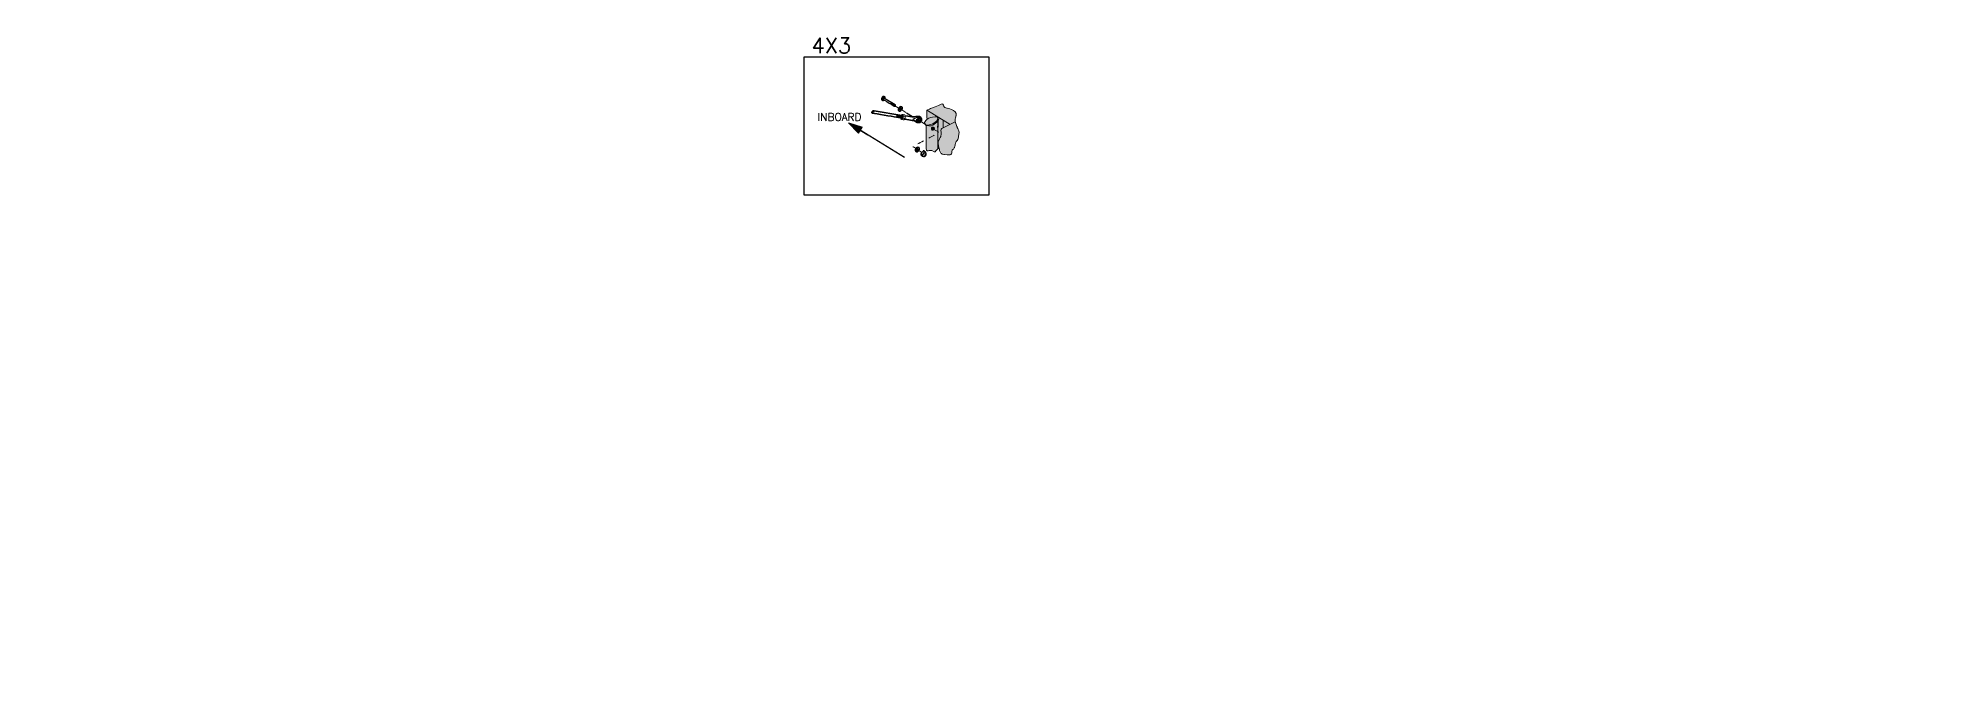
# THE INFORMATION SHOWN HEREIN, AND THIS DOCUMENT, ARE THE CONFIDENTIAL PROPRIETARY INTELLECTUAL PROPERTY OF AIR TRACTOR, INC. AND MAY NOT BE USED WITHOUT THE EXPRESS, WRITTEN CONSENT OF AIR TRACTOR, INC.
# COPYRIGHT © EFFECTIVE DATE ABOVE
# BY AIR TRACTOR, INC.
# Model space of a CAD drawing. Extents: x 0 to 63.4, y -2.9 to 20.5.
# Drawn here: x 32.63 to 63.37, y -2.88 to 7.55 of the extents above; entities that cross this region are included whole.
import ezdxf
from ezdxf.enums import TextEntityAlignment as Align

# ---------------------------------------------------------------- set-up
doc = ezdxf.new("R2010")
doc.units = 0
doc.header["$LTSCALE"] = 0.3
doc.header["$MEASUREMENT"] = 0
doc.linetypes.add('HIDDEN', pattern=[0.375, 0.25, -0.125])
for name, color, linetype in [('1', 1, 'CONTINUOUS'), ('HATCH', 1, 'CONTINUOUS'), ('NOTES', 2, 'CONTINUOUS')]:
    doc.layers.add(name, color=color, linetype=linetype)
doc.styles.add('250', font='ROMANS', dxfattribs={"height": 0.25})
doc.styles.add('ROMANS', font='ROMANS.shx')

msp = doc.modelspace()

# ---------------------------------------------------------------- hatches: boundary and pattern name
at = {"layer": 'HATCH'}
h = msp.add_hatch(color=254, dxfattribs=at)
h.dxf.hatch_style = 1
h.set_gradient(color1=(214, 214, 214), color2=(214, 214, 214), tint=1)
edge = h.paths.add_edge_path()
edge.add_spline(control_points=[(47.075, 6.228), (47.074, 6.264), (47.075, 6.295), (47.074, 6.332), (47.074, 6.332), (47.075, 6.378), (47.066, 6.374), (47.109, 6.391), (47.109, 6.391), (47.109, 6.391), (47.322, 6.479), (47.322, 6.479), (47.322, 6.479), (47.361, 6.466), (47.337, 6.422), (47.399, 6.409), (47.399, 6.409), (47.463, 6.396), (47.562, 6.336), (47.547, 6.286), (47.547, 6.286), (47.53, 6.228), (47.53, 6.187), (47.561, 6.111), (47.561, 6.111), (47.579, 6.066), (47.605, 6.001), (47.585, 5.946), (47.585, 5.946), (47.586, 5.919), (47.574, 5.892), (47.547, 5.866), (47.547, 5.866), (47.53, 5.835), (47.535, 5.801), (47.519, 5.771), (47.519, 5.771), (47.512, 5.738), (47.47, 5.727), (47.477, 5.676), (47.477, 5.676), (47.47, 5.651), (47.43, 5.644), (47.357, 5.655), (47.357, 5.655), (47.321, 5.659), (47.294, 5.681), (47.277, 5.722), (47.277, 5.722), (47.276, 5.778), (47.251, 5.75), (47.23, 5.726), (47.23, 5.726), (47.206, 5.714), (47.218, 5.682), (47.151, 5.722), (47.151, 5.722), (47.115, 5.727), (47.062, 5.704), (47.063, 5.753), (47.063, 5.753), (47.062, 5.877), (47.06, 6.003), (47.059, 6.127), (47.059, 6.127), (47.017, 6.149), (47.047, 6.204), (47.075, 6.228)], knot_values=[0, 0, 0, 0, 0.055556, 0.055556, 0.055556, 0.083333, 0.111111, 0.111111, 0.111111, 0.138889, 0.166667, 0.166667, 0.166667, 0.194444, 0.222222, 0.222222, 0.222222, 0.25, 0.277778, 0.277778, 0.277778, 0.305556, 0.333333, 0.333333, 0.333333, 0.361111, 0.388889, 0.388889, 0.388889, 0.416667, 0.444444, 0.444444, 0.444444, 0.472222, 0.5, 0.5, 0.5, 0.527778, 0.555556, 0.555556, 0.555556, 0.583333, 0.611111, 0.611111, 0.611111, 0.638889, 0.666667, 0.666667, 0.666667, 0.694444, 0.722222, 0.722222, 0.722222, 0.75, 0.777778, 0.777778, 0.777778, 0.805556, 0.833333, 0.833333, 0.833333, 0.861111, 0.888889, 0.888889, 0.888889, 0.944444, 1, 1, 1, 1], degree=3, periodic=0)
at = {"layer": 'NOTES'}
h = msp.add_hatch(color=11, dxfattribs=at)
h.dxf.hatch_style = 1
h.paths.add_polyline_path([(45.961, 6.003), (46.02, 6.098), (45.799, 6.168)])

# ---------------------------------------------------------------- linework, layer by layer
at = {"layer": '1', "color": 41, "lineweight": 30}
for points, knots in [([(46.397, 6.564), (46.397, 6.573), (46.396, 6.581), (46.394, 6.589), (46.394, 6.589), (46.394, 6.589), (46.375, 6.599), (46.375, 6.599), (46.375, 6.599), (46.375, 6.599), (46.352, 6.594), (46.352, 6.594), (46.352, 6.594), (46.352, 6.594), (46.334, 6.566), (46.334, 6.566), (46.334, 6.566), (46.334, 6.566), (46.34, 6.542), (46.34, 6.542), (46.34, 6.542), (46.346, 6.538), (46.352, 6.535), (46.358, 6.531), (46.358, 6.531), (46.365, 6.532), (46.372, 6.533), (46.379, 6.537)], [0, 0, 0, 0, 0.125, 0.125, 0.125, 0.1875, 0.25, 0.25, 0.25, 0.3125, 0.375, 0.375, 0.375, 0.4375, 0.5, 0.5, 0.5, 0.5625, 0.625, 0.625, 0.625, 0.6875, 0.75, 0.75, 0.75, 0.875, 1, 1, 1, 1]), ([(46.386, 6.568), (46.386, 6.568), (46.559, 6.461), (46.559, 6.461), (46.559, 6.461), (46.57, 6.455), (46.557, 6.432), (46.545, 6.439), (46.545, 6.439), (46.545, 6.439), (46.371, 6.546), (46.371, 6.546), (46.371, 6.546), (46.36, 6.553), (46.376, 6.575), (46.386, 6.568)], [0, 0, 0, 0, 0.2, 0.2, 0.2, 0.3, 0.4, 0.4, 0.4, 0.5, 0.6, 0.6, 0.6, 0.8, 1, 1, 1, 1]), ([(46.663, 6.379), (46.649, 6.361), (46.627, 6.354), (46.614, 6.365), (46.614, 6.365), (46.602, 6.375), (46.603, 6.397), (46.617, 6.415), (46.617, 6.415), (46.632, 6.433), (46.654, 6.44), (46.666, 6.43), (46.666, 6.43), (46.679, 6.42), (46.678, 6.397), (46.663, 6.379)], [0, 0, 0, 0, 0.2, 0.2, 0.2, 0.3, 0.4, 0.4, 0.4, 0.5, 0.6, 0.6, 0.6, 0.8, 1, 1, 1, 1]), ([(46.948, 6.233), (46.957, 6.229), (46.96, 6.215), (46.954, 6.203), (46.954, 6.203), (46.948, 6.191), (46.936, 6.184), (46.926, 6.189), (46.926, 6.189), (46.917, 6.193), (46.914, 6.207), (46.92, 6.219), (46.92, 6.219), (46.926, 6.231), (46.939, 6.238), (46.948, 6.233)], [0, 0, 0, 0, 0.2, 0.2, 0.2, 0.3, 0.4, 0.4, 0.4, 0.5, 0.6, 0.6, 0.6, 0.8, 1, 1, 1, 1]), ([(46.942, 5.719), (46.927, 5.701), (46.906, 5.695), (46.893, 5.705), (46.893, 5.705), (46.88, 5.715), (46.882, 5.738), (46.896, 5.756), (46.896, 5.756), (46.91, 5.774), (46.932, 5.78), (46.945, 5.77), (46.945, 5.77), (46.957, 5.76), (46.956, 5.737), (46.942, 5.719)], [0, 0, 0, 0, 0.2, 0.2, 0.2, 0.3, 0.4, 0.4, 0.4, 0.5, 0.6, 0.6, 0.6, 0.8, 1, 1, 1, 1]), ([(46.972, 5.65), (46.972, 5.65), (46.977, 5.673), (46.977, 5.673), (46.977, 5.673), (46.977, 5.673), (47.01, 5.712), (47.01, 5.712), (47.01, 5.712), (47.01, 5.712), (47.03, 5.715), (47.03, 5.715), (47.03, 5.715), (47.03, 5.715), (47.053, 5.696), (47.053, 5.696), (47.053, 5.696), (47.053, 5.696), (47.054, 5.687), (47.054, 5.687), (47.054, 5.687), (47.054, 5.687), (47.06, 5.674), (47.06, 5.674), (47.06, 5.674), (47.066, 5.649), (47.044, 5.623), (47.021, 5.624), (47.021, 5.624), (47.021, 5.624), (47.005, 5.631), (47.005, 5.631), (47.005, 5.631), (47.005, 5.631), (46.995, 5.631), (46.995, 5.631), (46.995, 5.631), (46.995, 5.631), (46.972, 5.65), (46.972, 5.65)], [0, 0, 0, 0, 0.090909, 0.090909, 0.090909, 0.136364, 0.181818, 0.181818, 0.181818, 0.227273, 0.272727, 0.272727, 0.272727, 0.318182, 0.363636, 0.363636, 0.363636, 0.409091, 0.454545, 0.454545, 0.454545, 0.5, 0.545455, 0.545455, 0.545455, 0.590909, 0.636364, 0.636364, 0.636364, 0.681818, 0.727273, 0.727273, 0.727273, 0.772727, 0.818182, 0.818182, 0.818182, 0.909091, 1, 1, 1, 1])]:
    msp.add_open_spline(points, degree=3, knots=knots, dxfattribs=at)
at = {"layer": '1', "color": 41, "lineweight": 18}
for points in [[(46.336, 6.566), (46.336, 6.566), (46.35, 6.557), (46.35, 6.557)], [(46.353, 6.592), (46.353, 6.592), (46.366, 6.584), (46.366, 6.584)], [(46.498, 6.499), (46.49, 6.503), (46.477, 6.485), (46.484, 6.479)], [(46.507, 6.493), (46.499, 6.498), (46.486, 6.48), (46.493, 6.473)], [(46.516, 6.488), (46.508, 6.493), (46.495, 6.475), (46.502, 6.468)], [(46.524, 6.483), (46.516, 6.487), (46.503, 6.469), (46.511, 6.463)], [(46.532, 6.477), (46.524, 6.482), (46.512, 6.464), (46.519, 6.457)], [(46.541, 6.471), (46.533, 6.475), (46.52, 6.458), (46.527, 6.451)], [(46.549, 6.466), (46.541, 6.47), (46.528, 6.453), (46.536, 6.446)], [(46.556, 6.461), (46.548, 6.465), (46.536, 6.448), (46.543, 6.441)], [(46.581, 6.301), (46.59, 6.299), (46.588, 6.266), (46.575, 6.268)], [(46.591, 6.299), (46.6, 6.298), (46.598, 6.264), (46.585, 6.266)], [(46.601, 6.298), (46.611, 6.296), (46.608, 6.262), (46.596, 6.264)], [(46.612, 6.296), (46.622, 6.294), (46.62, 6.261), (46.607, 6.263)], [(46.623, 6.294), (46.633, 6.292), (46.63, 6.258), (46.618, 6.26)], [(46.635, 6.291), (46.644, 6.289), (46.642, 6.255), (46.629, 6.258)], [(46.65, 6.406), (46.647, 6.397), (46.641, 6.389), (46.633, 6.384)], [(46.646, 6.29), (46.656, 6.288), (46.653, 6.254), (46.64, 6.256)], [(46.656, 6.287), (46.666, 6.285), (46.663, 6.251), (46.65, 6.254)], [(46.689, 6.244), (46.689, 6.244), (46.713, 6.24), (46.713, 6.24)], [(46.692, 6.277), (46.692, 6.277), (46.72, 6.271), (46.72, 6.271)], [(46.929, 5.746), (46.926, 5.737), (46.919, 5.729), (46.911, 5.724)], [(46.998, 5.655), (46.998, 5.655), (46.976, 5.674), (46.976, 5.674)], [(47.02, 5.66), (47.012, 5.65), (47.004, 5.637), (47.009, 5.628)], [(47.03, 5.686), (47.03, 5.686), (47.007, 5.705), (47.007, 5.705)], [(47.056, 5.676), (47.045, 5.683), (47.04, 5.677), (47.031, 5.67)], [(47.034, 5.641), (47.035, 5.655), (47.048, 5.658), (47.054, 5.645)], [(47.04, 5.649), (47.04, 5.649), (47.05, 5.646), (47.05, 5.646)]]:
    msp.add_open_spline(points, degree=3, dxfattribs=at)
for points, knots in [([(46.359, 6.533), (46.357, 6.541), (46.355, 6.548), (46.351, 6.556), (46.351, 6.556), (46.358, 6.563), (46.367, 6.575), (46.368, 6.583), (46.368, 6.583), (46.379, 6.584), (46.385, 6.584), (46.394, 6.589)], [0, 0, 0, 0, 0.25, 0.25, 0.25, 0.375, 0.5, 0.5, 0.5, 0.75, 1, 1, 1, 1]), ([(46.663, 6.379), (46.651, 6.363), (46.633, 6.357), (46.623, 6.365), (46.623, 6.365), (46.612, 6.373), (46.614, 6.393), (46.627, 6.408), (46.627, 6.408), (46.639, 6.424), (46.657, 6.43), (46.667, 6.422), (46.667, 6.422), (46.678, 6.414), (46.676, 6.394), (46.663, 6.379)], [0, 0, 0, 0, 0.2, 0.2, 0.2, 0.3, 0.4, 0.4, 0.4, 0.5, 0.6, 0.6, 0.6, 0.8, 1, 1, 1, 1]), ([(46.651, 6.388), (46.644, 6.38), (46.636, 6.376), (46.632, 6.379), (46.632, 6.379), (46.628, 6.382), (46.63, 6.391), (46.637, 6.399), (46.637, 6.399), (46.643, 6.407), (46.652, 6.412), (46.656, 6.408), (46.656, 6.408), (46.659, 6.405), (46.657, 6.396), (46.651, 6.388)], [0, 0, 0, 0, 0.2, 0.2, 0.2, 0.3, 0.4, 0.4, 0.4, 0.5, 0.6, 0.6, 0.6, 0.8, 1, 1, 1, 1]), ([(46.658, 6.296), (46.664, 6.303), (46.671, 6.306), (46.677, 6.306), (46.677, 6.306), (46.688, 6.303), (46.703, 6.302), (46.714, 6.3), (46.714, 6.3), (46.714, 6.3), (46.722, 6.274), (46.722, 6.274), (46.722, 6.274), (46.722, 6.274), (46.718, 6.237), (46.718, 6.237), (46.718, 6.237), (46.718, 6.237), (46.699, 6.22), (46.699, 6.22), (46.699, 6.22), (46.699, 6.22), (46.66, 6.226), (46.66, 6.226), (46.66, 6.226), (46.654, 6.231), (46.651, 6.238), (46.651, 6.244)], [0, 0, 0, 0, 0.125, 0.125, 0.125, 0.1875, 0.25, 0.25, 0.25, 0.3125, 0.375, 0.375, 0.375, 0.4375, 0.5, 0.5, 0.5, 0.5625, 0.625, 0.625, 0.625, 0.6875, 0.75, 0.75, 0.75, 0.875, 1, 1, 1, 1]), ([(46.682, 6.302), (46.683, 6.295), (46.685, 6.282), (46.692, 6.277), (46.692, 6.277), (46.686, 6.27), (46.685, 6.251), (46.687, 6.243), (46.687, 6.243), (46.675, 6.238), (46.67, 6.237), (46.659, 6.229)], [0, 0, 0, 0, 0.25, 0.25, 0.25, 0.375, 0.5, 0.5, 0.5, 0.75, 1, 1, 1, 1]), ([(46.898, 6.251), (46.984, 6.286), (46.993, 6.16), (46.904, 6.189), (46.904, 6.189), (46.891, 6.198), (46.869, 6.216), (46.851, 6.219), (46.851, 6.219), (46.848, 6.234), (46.845, 6.232), (46.865, 6.237), (46.865, 6.237), (46.876, 6.242), (46.887, 6.243), (46.898, 6.251)], [0, 0, 0, 0, 0.2, 0.2, 0.2, 0.3, 0.4, 0.4, 0.4, 0.5, 0.6, 0.6, 0.6, 0.8, 1, 1, 1, 1]), ([(46.929, 6.212), (46.927, 6.208), (46.927, 6.204), (46.932, 6.199), (46.932, 6.199), (46.933, 6.198), (46.934, 6.199), (46.936, 6.199), (46.936, 6.199), (46.936, 6.199), (46.931, 6.202), (46.931, 6.202)], [0, 0, 0, 0, 0.25, 0.25, 0.25, 0.375, 0.5, 0.5, 0.5, 0.75, 1, 1, 1, 1]), ([(46.93, 6.216), (46.936, 6.217), (46.94, 6.214), (46.946, 6.21), (46.946, 6.21), (46.948, 6.214), (46.947, 6.221), (46.944, 6.223), (46.944, 6.223), (46.939, 6.224), (46.935, 6.223), (46.93, 6.216)], [0, 0, 0, 0, 0.25, 0.25, 0.25, 0.375, 0.5, 0.5, 0.5, 0.75, 1, 1, 1, 1]), ([(46.929, 5.728), (46.923, 5.72), (46.914, 5.716), (46.91, 5.719), (46.91, 5.719), (46.907, 5.722), (46.909, 5.732), (46.915, 5.74), (46.915, 5.74), (46.922, 5.748), (46.93, 5.752), (46.934, 5.749), (46.934, 5.749), (46.938, 5.746), (46.936, 5.737), (46.929, 5.728)], [0, 0, 0, 0, 0.2, 0.2, 0.2, 0.3, 0.4, 0.4, 0.4, 0.5, 0.6, 0.6, 0.6, 0.8, 1, 1, 1, 1]), ([(47.056, 5.697), (47.047, 5.697), (47.037, 5.684), (47.028, 5.689), (47.028, 5.689), (47.024, 5.678), (47.008, 5.66), (46.999, 5.656), (46.999, 5.656), (46.999, 5.648), (46.997, 5.633), (46.993, 5.628)], [0, 0, 0, 0, 0.25, 0.25, 0.25, 0.375, 0.5, 0.5, 0.5, 0.75, 1, 1, 1, 1])]:
    msp.add_open_spline(points, degree=3, knots=knots, dxfattribs=at)
at = {"layer": '1', "color": 30, "lineweight": 18}
for points, knots in [([(47.075, 6.228), (47.074, 6.264), (47.075, 6.295), (47.074, 6.332), (47.074, 6.332), (47.075, 6.378), (47.066, 6.374), (47.109, 6.391), (47.109, 6.391), (47.109, 6.391), (47.322, 6.479), (47.322, 6.479), (47.322, 6.479), (47.361, 6.466), (47.337, 6.422), (47.399, 6.409), (47.399, 6.409), (47.463, 6.396), (47.562, 6.336), (47.547, 6.286), (47.547, 6.286), (47.53, 6.228), (47.53, 6.187), (47.561, 6.111), (47.561, 6.111), (47.579, 6.066), (47.605, 6.001), (47.585, 5.946), (47.585, 5.946), (47.586, 5.919), (47.574, 5.892), (47.547, 5.866), (47.547, 5.866), (47.53, 5.835), (47.535, 5.801), (47.519, 5.771), (47.519, 5.771), (47.512, 5.738), (47.47, 5.727), (47.477, 5.676), (47.477, 5.676), (47.47, 5.651), (47.43, 5.644), (47.357, 5.655), (47.357, 5.655), (47.321, 5.659), (47.294, 5.681), (47.277, 5.722), (47.277, 5.722), (47.276, 5.778), (47.251, 5.75), (47.23, 5.726), (47.23, 5.726), (47.206, 5.714), (47.218, 5.682), (47.151, 5.722), (47.151, 5.722), (47.115, 5.727), (47.062, 5.704), (47.063, 5.753), (47.063, 5.753), (47.062, 5.877), (47.06, 6.003), (47.059, 6.127), (47.059, 6.127), (47.017, 6.149), (47.047, 6.204), (47.075, 6.228)], [0, 0, 0, 0, 0.055556, 0.055556, 0.055556, 0.083333, 0.111111, 0.111111, 0.111111, 0.138889, 0.166667, 0.166667, 0.166667, 0.194444, 0.222222, 0.222222, 0.222222, 0.25, 0.277778, 0.277778, 0.277778, 0.305556, 0.333333, 0.333333, 0.333333, 0.361111, 0.388889, 0.388889, 0.388889, 0.416667, 0.444444, 0.444444, 0.444444, 0.472222, 0.5, 0.5, 0.5, 0.527778, 0.555556, 0.555556, 0.555556, 0.583333, 0.611111, 0.611111, 0.611111, 0.638889, 0.666667, 0.666667, 0.666667, 0.694444, 0.722222, 0.722222, 0.722222, 0.75, 0.777778, 0.777778, 0.777778, 0.805556, 0.833333, 0.833333, 0.833333, 0.861111, 0.888889, 0.888889, 0.888889, 0.944444, 1, 1, 1, 1]), ([(47.075, 6.229), (47.115, 6.25), (47.142, 6.265), (47.207, 6.266), (47.207, 6.266), (47.253, 6.266), (47.294, 6.242), (47.231, 6.178), (47.231, 6.178), (47.2, 6.155), (47.131, 6.105), (47.054, 6.129)], [0, 0, 0, 0, 0.25, 0.25, 0.25, 0.375, 0.5, 0.5, 0.5, 0.75, 1, 1, 1, 1]), ([(47.257, 6.211), (47.259, 6.185), (47.252, 6.144), (47.257, 6.104), (47.257, 6.104), (47.253, 6.095), (47.25, 6.095), (47.246, 6.102), (47.246, 6.102), (47.249, 6.128), (47.249, 6.164), (47.247, 6.193)], [0, 0, 0, 0, 0.25, 0.25, 0.25, 0.375, 0.5, 0.5, 0.5, 0.75, 1, 1, 1, 1]), ([(47.534, 6.186), (47.534, 6.186), (47.314, 6.077), (47.314, 6.077), (47.314, 6.077), (47.286, 6.045), (47.315, 5.989), (47.301, 5.957), (47.301, 5.957), (47.253, 5.878), (47.252, 5.827), (47.272, 5.749)], [0, 0, 0, 0, 0.25, 0.25, 0.25, 0.375, 0.5, 0.5, 0.5, 0.75, 1, 1, 1, 1]), ([(47.186, 6.096), (47.195, 6.091), (47.198, 6.078), (47.192, 6.065), (47.192, 6.065), (47.186, 6.053), (47.173, 6.047), (47.164, 6.052), (47.164, 6.052), (47.155, 6.056), (47.152, 6.07), (47.158, 6.082), (47.158, 6.082), (47.164, 6.094), (47.176, 6.1), (47.186, 6.096)], [0, 0, 0, 0, 0.2, 0.2, 0.2, 0.3, 0.4, 0.4, 0.4, 0.5, 0.6, 0.6, 0.6, 0.8, 1, 1, 1, 1]), ([(47.167, 6.074), (47.165, 6.071), (47.165, 6.066), (47.169, 6.061), (47.169, 6.061), (47.171, 6.06), (47.171, 6.061), (47.173, 6.062), (47.173, 6.062), (47.173, 6.062), (47.169, 6.064), (47.169, 6.064)], [0, 0, 0, 0, 0.25, 0.25, 0.25, 0.375, 0.5, 0.5, 0.5, 0.75, 1, 1, 1, 1]), ([(47.167, 6.078), (47.174, 6.079), (47.178, 6.076), (47.184, 6.072), (47.184, 6.072), (47.186, 6.077), (47.185, 6.084), (47.182, 6.085), (47.182, 6.085), (47.177, 6.087), (47.173, 6.085), (47.167, 6.078)], [0, 0, 0, 0, 0.25, 0.25, 0.25, 0.375, 0.5, 0.5, 0.5, 0.75, 1, 1, 1, 1])]:
    msp.add_open_spline(points, degree=3, knots=knots, dxfattribs=at)
at = {"layer": '1', "color": 6, "lineweight": 35}
for points in [[(46.215, 6.365), (46.215, 6.365), (46.666, 6.289), (46.666, 6.289), (46.666, 6.289), (46.681, 6.286), (46.677, 6.247), (46.662, 6.248), (46.662, 6.248), (46.662, 6.248), (46.184, 6.329), (46.184, 6.329), (46.184, 6.329), (46.173, 6.332), (46.175, 6.35), (46.193, 6.35), (46.193, 6.35), (46.192, 6.357), (46.192, 6.369), (46.215, 6.365)], [(46.729, 6.284), (46.729, 6.284), (46.831, 6.27), (46.831, 6.27), (46.831, 6.27), (46.856, 6.265), (46.875, 6.268), (46.895, 6.274), (46.895, 6.274), (47.009, 6.295), (46.991, 6.158), (46.913, 6.178), (46.913, 6.178), (46.888, 6.189), (46.868, 6.206), (46.836, 6.208), (46.836, 6.208), (46.836, 6.208), (46.713, 6.23), (46.713, 6.23)]]:
    msp.add_open_spline(points, degree=3, knots=[0, 0, 0, 0, 0.166667, 0.166667, 0.166667, 0.25, 0.333333, 0.333333, 0.333333, 0.416667, 0.5, 0.5, 0.5, 0.583333, 0.666667, 0.666667, 0.666667, 0.833333, 1, 1, 1, 1], dxfattribs=at)
at = {"layer": '1', "color": 41, "lineweight": 35}
for points in [[(46.194, 6.351), (46.207, 6.349), (46.214, 6.353), (46.215, 6.364)], [(46.941, 6.237), (46.914, 6.249), (46.89, 6.207), (46.921, 6.19)]]:
    msp.add_open_spline(points, degree=3, dxfattribs=at)
at = {"layer": '1', "color": 30, "lineweight": 18}
for points in [[(47.039, 6.161), (47.069, 6.083), (47.29, 6.195), (47.245, 6.256)], [(47.082, 6.368), (47.082, 6.368), (47.449, 6.144), (47.449, 6.144)], [(47.336, 6.211), (47.336, 6.211), (47.336, 6.09), (47.336, 6.09)], [(47.179, 6.099), (47.151, 6.112), (47.128, 6.07), (47.159, 6.053)], [(47.25, 6.094), (47.25, 6.094), (47.25, 5.746), (47.25, 5.746)]]:
    msp.add_open_spline(points, degree=3, dxfattribs=at)
at = {"layer": '1', "color": 41, "lineweight": 15}
msp.add_open_spline([(46.942, 5.719), (46.929, 5.704), (46.911, 5.698), (46.901, 5.706), (46.901, 5.706), (46.891, 5.714), (46.893, 5.733), (46.905, 5.748), (46.905, 5.748), (46.917, 5.764), (46.936, 5.77), (46.946, 5.762), (46.946, 5.762), (46.956, 5.754), (46.954, 5.735), (46.942, 5.719)], degree=3, knots=[0, 0, 0, 0, 0.2, 0.2, 0.2, 0.3, 0.4, 0.4, 0.4, 0.5, 0.6, 0.6, 0.6, 0.8, 1, 1, 1, 1], dxfattribs=at)
at = {"layer": '1', "color": 41, "lineweight": 9}
msp.add_open_spline([(47.046, 5.646), (47.046, 5.646), (47.045, 5.636), (47.045, 5.636)], degree=3, dxfattribs=at)
at = {"layer": 'NOTES'}
for p, q in [((45.079, 7.243), (48.079, 7.243)), ((45.079, 4.993), (45.079, 7.243)), ((48.079, 7.243), (48.079, 4.993)), ((46.743, 6.332), (46.743, 6.332)), ((46.743, 6.332), (46.838, 6.274)), ((48.079, 4.993), (45.079, 4.993))]:
    msp.add_line(p, q, dxfattribs=at)
at = {"layer": 'NOTES', "color": 11}
for p, q in [((45.961, 6.003), (45.799, 6.168)), ((45.799, 6.168), (46.02, 6.098)), ((45.961, 6.003), (46.02, 6.098)), ((46.71, 5.608), (46.005, 6.041))]:
    msp.add_line(p, q, dxfattribs=at)
msp.add_lwpolyline([(45.991, 6.051), (46.116, 5.973), (46.116, 5.973)], dxfattribs=at)
at = {"layer": 'NOTES', "color": 41, "linetype": 'HIDDEN', "lineweight": 18}
for points in [[(46.554, 6.446), (46.554, 6.446), (46.608, 6.414), (46.608, 6.414)], [(46.648, 6.391), (46.648, 6.391), (46.838, 6.274), (46.838, 6.274)], [(46.949, 6.208), (46.949, 6.208), (47.034, 6.155), (47.034, 6.155)], [(46.922, 5.733), (46.922, 5.733), (46.984, 5.696), (46.984, 5.696)]]:
    msp.add_open_spline(points, degree=3, dxfattribs=at)
msp.add_open_spline([(47.179, 6.066), (47.179, 6.066), (47.273, 6.012), (47.273, 6.012), (47.273, 6.012), (47.273, 6.012), (46.843, 5.784), (46.843, 5.784), (46.843, 5.784), (46.843, 5.784), (46.884, 5.762), (46.884, 5.762)], degree=3, knots=[0, 0, 0, 0, 0.25, 0.25, 0.25, 0.375, 0.5, 0.5, 0.5, 0.75, 1, 1, 1, 1], dxfattribs=at)

# ---------------------------------------------------------------- texts
at = {"layer": 'NOTES', "color": 11, "style": '250'}
msp.add_text('4X3', height=0.25, dxfattribs=at).set_placement((45.522, 7.426), align=Align.MIDDLE)
at = {"layer": 'NOTES', "style": 'ROMANS'}
msp.add_text('INBOARD', height=0.125, dxfattribs=at).set_placement((45.298, 6.203))

doc.saveas('drawing.dxf')
